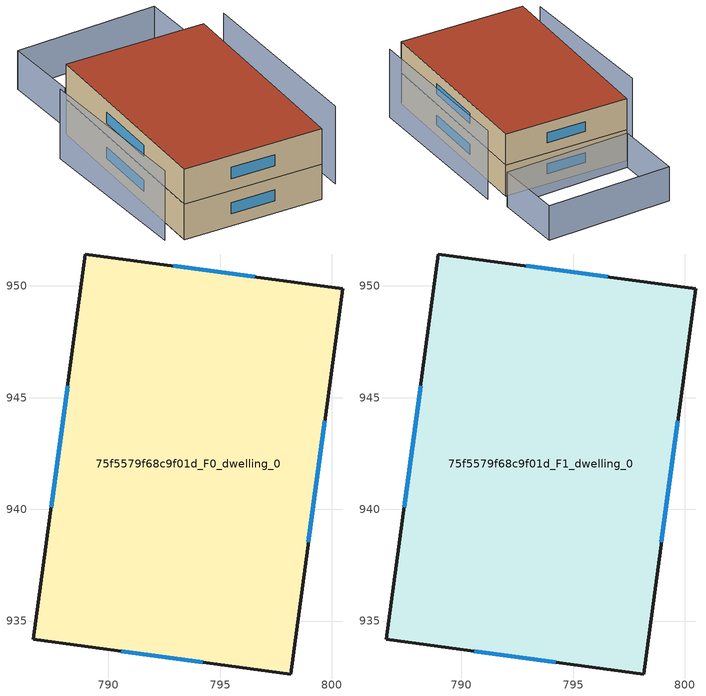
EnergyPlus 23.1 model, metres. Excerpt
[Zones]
75f5579f68c9f01d_F0_dwelling_0
 floor ground (EU_floor_Construction): 800.49,949.88 798.16,932.63 786.65,934.18 788.97,951.43 z0
 wall outside (EU_wall_Construction): 788.97,951.43 786.65,934.18 798.16,932.63 800.49,949.88 788.97,951.43 z0:3
 window (EU_Window_Construction): 788.17,945.52 787.44,940.09 / 796.54,950.41 792.91,950.9 / 798.96,938.54 799.69,943.97 / 790.59,933.65 794.22,933.16 z1.03:1.97
75f5579f68c9f01d_F1_dwelling_0
 floor to 75f5579f68c9f01d_F0_dwelling_0 (EU_floor_Construction): 800.49,949.88 798.16,932.63 786.65,934.18 788.97,951.43 z3
 wall outside (EU_wall_Construction): 788.97,951.43 786.65,934.18 798.16,932.63 800.49,949.88 788.97,951.43 z3:6
 window (EU_Window_Construction): 788.17,945.52 787.44,940.09 / 796.54,950.41 792.91,950.9 / 798.96,938.54 799.69,943.97 / 790.59,933.65 794.22,933.16 z4.03:4.97
 roof outside (EU_roof_Construction): 798.16,932.63 800.49,949.88 788.97,951.43 786.65,934.18 z6
shading: 800.3,933.82 801.95,949.33 z0:6.6; 786.5,948.93 785.45,935.01 z0:5.9; 789.56,952.29 790.11,958.72 / 790.11,958.72 801.92,957.71 / 801.92,957.71 801.38,951.29 / 801.38,951.29 789.56,952.29 z0:3.3
[Building]
EU S2 Campaign: North Axis=0; Terrain=City; Solar Distribution=FullExterior
[Site:Location]
Cape.Town.Intl.AP: Latitude=-33.965; Longitude=18.602; Time Zone=2; Elevation=46
[SizingPeriod:WeatherFileDays]
AnnualSizingPeriod: Begin Month=1; Begin Day of Month=1; End Month=12; End Day of Month=31; Day of Week for Start Day=Monday; Use Weather File Daylight Saving Period=No; Use Weather File Rain and Snow Indicators=No
[MATERIAL]
EU_InternalMass_Material: Roughness=MediumRough; Thickness=0.1; Conductivity=1; Density=1800; Specific Heat=900; Thermal Absorptance=0.9; Solar Absorptance=0.7; Visible Absorptance=0.7
[MATERIAL:NOMASS] Roughness=MediumRough; Thermal Absorptance=0.9; Solar Absorptance=0.7; Visible Absorptance=0.7
Name | Thermal Resistance
EU_wall_NoMass | 0.493876
EU_roof_NoMass | 0.449382
EU_floor_NoMass | 1.25
[WINDOWMATERIAL:SIMPLEGLAZINGSYSTEM]
EU_Window_SimpleGlazing: UFactor=4.4; Solar Heat Gain Coefficient=0.85; Visible Transmittance=0.85
[CONSTRUCTION]
EU_wall_Construction: EU_wall_NoMass
EU_roof_Construction: EU_roof_NoMass
EU_floor_Construction: EU_floor_NoMass
EU_Window_Construction: EU_Window_SimpleGlazing
EU_InternalMass_Construction: EU_InternalMass_Material
[ZONE] Type=1; Multiplier=1; Ceiling Height=autocalculate; Volume=606.779; Floor Area=autocalculate; Part of Total Floor Area=Yes
75f5579f68c9f01d_F0_dwelling_0; 75f5579f68c9f01d_F1_dwelling_0
[INTERNALMASS] Construction=EU_InternalMass_Construction; Surface Area=202.26
Name | Zone or ZoneList
75f5579f68c9f01d_F0_dwelling_0_EU_InternalMass | 75f5579f68c9f01d_F0_dwelling_0
75f5579f68c9f01d_F1_dwelling_0_EU_InternalMass | 75f5579f68c9f01d_F1_dwelling_0
[OTHEREQUIPMENT] Fuel Type=Electricity; Design Level Calculation Method=Watts/Area; Power per Zone Floor Area=1; Fraction Latent=0; Fraction Radiant=0; Fraction Lost=0; Carbon Dioxide Generation Rate=0; EndUse Subcategory=EU_Step8_InternalGains
Name | Zone or ZoneList or Space or SpaceList | Schedule
EU_Step8_InternalGain_75f5579f68c9f01d_F0_dwelling_0_f000 | 75f5579f68c9f01d_F0_dwelling_0 | EU_Step8_GainSchedule_75f5579f68c9f01d_F0_dwelling_0_f000
EU_Step8_InternalGain_75f5579f68c9f01d_F1_dwelling_0_f000 | 75f5579f68c9f01d_F1_dwelling_0 | EU_Step8_GainSchedule_75f5579f68c9f01d_F1_dwelling_0_f000
[ZONEVENTILATION:DESIGNFLOWRATE] Schedule=EU_AlwaysOn; Design Flow Rate Calculation Method=AirChanges/Hour; Air Changes per Hour=0.64; Ventilation Type=Natural; Fan Pressure Rise=0; Fan Total Efficiency=1; Constant Term Coefficient=1; Temperature Term Coefficient=0; Velocity Term Coefficient=0; Velocity Squared Term Coefficient=0; Minimum Indoor Temperature=-100; Maximum Indoor Temperature=100; Delta Temperature=-100; Minimum Outdoor Temperature=-100; Maximum Outdoor Temperature=100; Maximum Wind Speed=40
Name | Zone or ZoneList or Space or SpaceList
EU_ConstantAir_75f5579f68c9f01d_F0_dwelling_0 | 75f5579f68c9f01d_F0_dwelling_0
EU_ConstantAir_75f5579f68c9f01d_F1_dwelling_0 | 75f5579f68c9f01d_F1_dwelling_0
[HVACTEMPLATE:THERMOSTAT] Constant Heating Setpoint=20; Constant Cooling Setpoint=50
EU_HeatOnly_75f5579f68c9f01d_F0_dwelling_0; EU_HeatOnly_75f5579f68c9f01d_F1_dwelling_0
[HVACTEMPLATE:ZONE:IDEALLOADSAIRSYSTEM] System Availability Schedule=EU_AlwaysOn; Maximum Heating Supply Air Temperature=50; Minimum Cooling Supply Air Temperature=13; Maximum Heating Supply Air Humidity Ratio=0.0156; Minimum Cooling Supply Air Humidity Ratio=0.0077; Heating Limit=NoLimit; Cooling Limit=NoLimit; Heating Availability Schedule=EU_AlwaysOn; Cooling Availability Schedule=EU_CoolingOff; Dehumidification Control Type=ConstantSensibleHeatRatio; Cooling Sensible Heat Ratio=0.7; Dehumidification Setpoint=60; Humidification Control Type=None; Humidification Setpoint=30; Outdoor Air Method=None; Outdoor Air Flow Rate per Person=0.00944; Outdoor Air Flow Rate per Zone Floor Area=0; Outdoor Air Flow Rate per Zone=0; Demand Controlled Ventilation Type=None; Outdoor Air Economizer Type=NoEconomizer; Heat Recovery Type=None; Sensible Heat Recovery Effectiveness=0.7; Latent Heat Recovery Effectiveness=0.65
Name | Template Thermostat
75f5579f68c9f01d_F0_dwelling_0 | EU_HeatOnly_75f5579f68c9f01d_F0_dwelling_0
75f5579f68c9f01d_F1_dwelling_0 | EU_HeatOnly_75f5579f68c9f01d_F1_dwelling_0
[SIZING:ZONE] Zone Cooling Design Supply Air Temperature Input Method=SupplyAirTemperature; Zone Cooling Design Supply Air Temperature=13; Zone Heating Design Supply Air Temperature Input Method=SupplyAirTemperature; Zone Heating Design Supply Air Temperature=50; Zone Cooling Design Supply Air Humidity Ratio=0.008; Zone Heating Design Supply Air Humidity Ratio=0.008; Cooling Design Air Flow Method=DesignDay; Cooling Design Air Flow Rate=0; Cooling Minimum Air Flow per Zone Floor Area=0.000762; Cooling Minimum Air Flow=0; Cooling Minimum Air Flow Fraction=0.2; Heating Design Air Flow Method=DesignDay; Heating Design Air Flow Rate=0; Heating Maximum Air Flow per Zone Floor Area=0.002032; Heating Maximum Air Flow=0.141576; Heating Maximum Air Flow Fraction=0.3; Account for Dedicated Outdoor Air System=No; Dedicated Outdoor Air System Control Strategy=NeutralSupplyAir; Dedicated Outdoor Air Low Setpoint Temperature for Design=autosize; Dedicated Outdoor Air High Setpoint Temperature for Design=autosize; Zone Load Sizing Method=Sensible Load Only No Latent Load; Zone Latent Cooling Design Supply Air Humidity Ratio Input Method=HumidityRatioDifference; Zone Cooling Design Supply Air Humidity Ratio Difference=0.005; Zone Latent Heating Design Supply Air Humidity Ratio Input Method=HumidityRatioDifference; Zone Humidification Design Supply Air Humidity Ratio Difference=0.005
75f5579f68c9f01d_F0_dwelling_0; 75f5579f68c9f01d_F1_dwelling_0
[SCHEDULE:CONSTANT]
Name | Hourly Value
EU_AlwaysOn | 1
EU_CoolingOff | 0
[SCHEDULE:FILE] Column Number=1; Rows to Skip at Top=0; Number of Hours of Data=8760; Column Separator=Comma; Interpolate to Timestep=No; Minutes per Item=60; Adjust Schedule for Daylight Savings=Yes
Name | File
EU_Step8_GainSchedule_75f5579f68c9f01d_F0_dwelling_0_f000 | ../../schedules/75f5579f68c9f01d/75f5579f68c9f01d_F0_dwelling_0_f000_gain.csv
EU_Step8_GainSchedule_75f5579f68c9f01d_F1_dwelling_0_f000 | ../../schedules/75f5579f68c9f01d/75f5579f68c9f01d_F1_dwelling_0_f000_gain.csv
